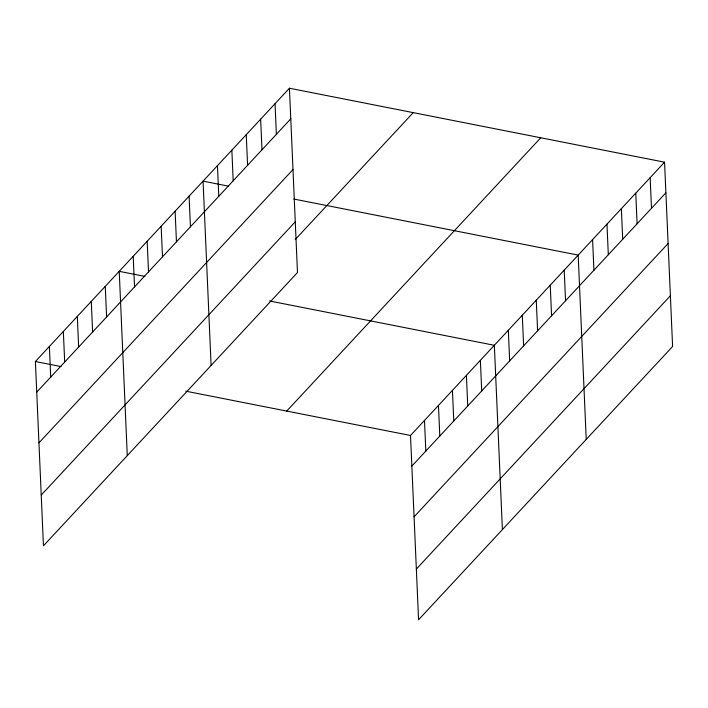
<?xml version="1.0" encoding="UTF-8"?>
<svg xmlns="http://www.w3.org/2000/svg" width="708" height="708" viewBox="0 0 708 708"><rect width="100%" height="100%" fill="white"/><g stroke="black" fill="none" stroke-linecap="round" stroke-linejoin="round"><path stroke-width="1.06" d="M289.43 88.226L297.484 272.518L43.445 545.815L35.4 361.522L289.43 88.226L664.555 162.185L672.6 346.478L418.57 619.774L410.516 435.482L664.555 162.185M36.736 392.135L290.767 118.847M38.949 442.854L292.988 169.557M41.232 495.096L295.263 221.808M295.227 239.57L413.224 112.634M286.731 411.074L540.762 137.777M411.852 466.103L665.892 192.806M414.074 516.813L668.104 243.517M416.348 569.064L670.388 295.767M228.675 186.195L203.063 181.142L211.108 365.434M293.767 199.028L578.179 255.11L586.233 439.403M144.839 276.386L119.227 271.332L127.281 455.625M269.589 300.98L494.352 345.3L502.397 529.593M35.4 361.522L61.012 366.567M185.762 391.17L410.516 435.482M650.156 177.673L651.493 208.294M635.766 193.16L637.103 223.781M621.367 208.648L622.704 239.269M606.968 224.135L608.314 254.756M592.578 239.623L593.915 270.244M564.214 270.137L565.55 300.758M550.24 285.174L551.576 315.795M536.266 300.201L537.602 330.822M522.292 315.237L523.628 345.858M508.326 330.264L509.663 360.885M480.378 360.328L481.714 390.949M466.404 375.364L467.74 405.976M452.439 390.391L453.775 421.012M438.464 405.419L439.801 436.039M424.49 420.455L425.827 451.076M275.04 103.713L276.377 134.325M260.641 119.201L261.978 149.813M246.251 134.679L247.588 165.3M231.852 150.167L233.189 180.788M217.453 165.654L218.799 196.275M189.089 196.178L190.425 226.79M175.115 211.205L176.451 241.826M161.15 226.241L162.486 256.854M147.175 241.269L148.512 271.89M133.201 256.296L134.538 286.917M105.262 286.359L106.598 316.98M91.288 301.396L92.624 332.017M77.314 316.423L78.65 347.044M63.339 331.459L64.685 362.071M49.374 346.486L50.71 377.107"/></g></svg>
